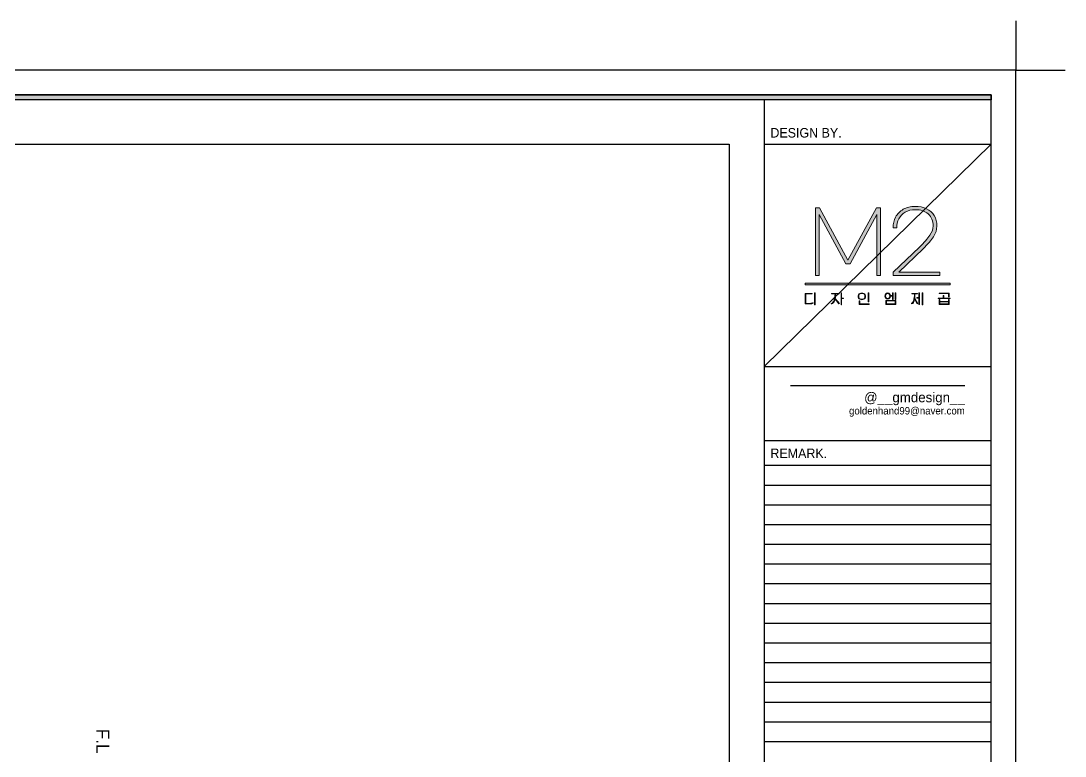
# Model space of a CAD drawing. Header units: inches. Extents: x 180277 to 249577, y 30223 to 92457.
# Drawn here: x 243224 to 249577, y 65594 to 70066 of the extents above; entities that cross this region are included whole.
import ezdxf
from ezdxf.enums import TextEntityAlignment as Align

# ---------------------------------------------------------------- set-up
doc = ezdxf.new("R2010")
doc.units = ezdxf.units.IN
doc.header["$LTSCALE"] = 50
doc.header["$MEASUREMENT"] = 0
doc.linetypes.add('DASHEDX2', pattern=[1.5, 1, -0.5])
for name, color, linetype in [('06-FUR', 6, 'Continuous'), ('07-DIM WAL', 5, 'Continuous'), ('_U+B808_U+C774_U+C5B4 2', 7, 'Continuous'), ('F-SYM', 7, 'Continuous'), ('FORM(YOURNAME)-11', 1, 'Continuous')]:
    doc.layers.add(name, color=color, linetype=linetype)
doc.styles.add('YOURNAME', font='HY울릉도M.TTF')
doc.styles.add('코레일둥고', font='Korail_Round_Gothic_Medium.ttf')

# ---------------------------------------------------------------- blocks, each defined once
blk = doc.blocks.new('block 34')
at = {"layer": '_U+B808_U+C774_U+C5B4 2'}
h = blk.add_hatch(color=35, dxfattribs=at)
h.dxf.hatch_style = 2
h.paths.add_polyline_path([(674.6, -105.53), (675.73, -105.53), (683.42, -119.69), (691.1, -105.53), (692.22, -105.53), (692.22, -123.82), (691.22, -123.82), (691.22, -107.31), (683.97, -120.67), (682.84, -120.67), (675.59, -107.31), (675.59, -123.82), (674.6, -123.82)])
h = blk.add_hatch(color=35, dxfattribs=at)
h.dxf.hatch_style = 2
edge = h.paths.add_edge_path()
edge.add_spline(control_points=[(704.68, -105.78), (705.57, -106.21), (706.25, -106.83), (706.73, -107.63), (707.21, -108.43), (707.45, -109.38), (707.45, -110.46), (707.45, -111.43), (707.14, -112.39), (706.53, -113.34), (705.92, -114.29), (704.98, -115.38), (703.7, -116.62), (703.7, -116.62), (697.12, -122.91), (697.12, -122.91), (697.12, -122.91), (708.26, -122.91), (708.26, -122.91), (708.26, -122.91), (708.26, -123.82), (708.26, -123.82), (708.26, -123.82), (695.66, -123.82), (695.66, -123.82), (695.66, -123.82), (695.66, -122.91), (695.66, -122.91), (695.66, -122.91), (702.73, -116.15), (702.73, -116.15), (703.99, -114.93), (704.93, -113.86), (705.54, -112.95), (706.15, -112.03), (706.45, -111.2), (706.45, -110.46), (706.45, -109.07), (706.01, -107.98), (705.12, -107.2), (704.23, -106.42), (703.05, -106.03), (701.57, -106.03), (700.53, -106.03), (699.64, -106.26), (698.89, -106.71), (698.15, -107.15), (697.57, -107.75), (697.18, -108.5), (696.79, -109.25), (696.59, -110.06), (696.59, -110.94), (696.59, -110.94), (695.59, -110.94), (695.59, -110.94), (695.59, -109.89), (695.83, -108.93), (696.3, -108.05), (696.77, -107.17), (697.46, -106.46), (698.36, -105.93), (699.26, -105.4), (700.33, -105.13), (701.57, -105.13), (702.76, -105.13), (703.79, -105.35), (704.68, -105.78)], knot_values=[0, 0, 0, 0, 1, 1, 1, 2, 2, 2, 3, 3, 3, 4, 4, 4, 5, 5, 5, 6, 6, 6, 7, 7, 7, 8, 8, 8, 9, 9, 9, 10, 10, 10, 11, 11, 11, 12, 12, 12, 13, 13, 13, 14, 14, 14, 15, 15, 15, 16, 16, 16, 17, 17, 17, 18, 18, 18, 19, 19, 19, 20, 20, 20, 21, 21, 21, 22, 22, 22, 22], degree=3, periodic=0)
at = {"layer": '_U+B808_U+C774_U+C5B4 2', "lineweight": 0}
blk.add_lwpolyline([(674.6, -105.53), (675.73, -105.53), (683.42, -119.69), (691.1, -105.53), (692.22, -105.53), (692.22, -123.82), (691.22, -123.82), (691.22, -107.31), (683.97, -120.67), (682.84, -120.67), (675.59, -107.31), (675.59, -123.82), (674.6, -123.82), (674.6, -105.53)], dxfattribs=at)
blk.add_open_spline([(704.68, -105.78), (705.57, -106.21), (706.25, -106.83), (706.73, -107.63), (707.21, -108.43), (707.45, -109.38), (707.45, -110.46), (707.45, -111.43), (707.14, -112.39), (706.53, -113.34), (705.92, -114.29), (704.98, -115.38), (703.7, -116.62), (703.7, -116.62), (697.12, -122.91), (697.12, -122.91), (697.12, -122.91), (708.26, -122.91), (708.26, -122.91), (708.26, -122.91), (708.26, -123.82), (708.26, -123.82), (708.26, -123.82), (695.66, -123.82), (695.66, -123.82), (695.66, -123.82), (695.66, -122.91), (695.66, -122.91), (695.66, -122.91), (702.73, -116.15), (702.73, -116.15), (703.99, -114.93), (704.93, -113.86), (705.54, -112.95), (706.15, -112.03), (706.45, -111.2), (706.45, -110.46), (706.45, -109.07), (706.01, -107.98), (705.12, -107.2), (704.23, -106.42), (703.05, -106.03), (701.57, -106.03), (700.53, -106.03), (699.64, -106.26), (698.89, -106.71), (698.15, -107.15), (697.57, -107.75), (697.18, -108.5), (696.79, -109.25), (696.59, -110.06), (696.59, -110.94), (696.59, -110.94), (695.59, -110.94), (695.59, -110.94), (695.59, -109.89), (695.83, -108.93), (696.3, -108.05), (696.77, -107.17), (697.46, -106.46), (698.36, -105.93), (699.26, -105.4), (700.33, -105.13), (701.57, -105.13), (702.76, -105.13), (703.79, -105.35), (704.68, -105.78)], degree=3, knots=[0, 0, 0, 0, 1, 1, 1, 2, 2, 2, 3, 3, 3, 4, 4, 4, 5, 5, 5, 6, 6, 6, 7, 7, 7, 8, 8, 8, 9, 9, 9, 10, 10, 10, 11, 11, 11, 12, 12, 12, 13, 13, 13, 14, 14, 14, 15, 15, 15, 16, 16, 16, 17, 17, 17, 18, 18, 18, 19, 19, 19, 20, 20, 20, 21, 21, 21, 22, 22, 22, 22], dxfattribs=at)
blk = doc.blocks.new('block 35')
at = {"layer": '_U+B808_U+C774_U+C5B4 2'}
h = blk.add_hatch(color=35, dxfattribs=at)
h.dxf.hatch_style = 2
edge = h.paths.add_edge_path()
edge.add_spline(control_points=[(673.72, -128.8), (673.72, -128.8), (672, -128.8), (672, -128.8), (672, -128.8), (672, -131.36), (672, -131.36), (672, -131.36), (673.14, -131.36), (673.14, -131.36), (673.29, -131.36), (673.44, -131.34), (673.6, -131.31), (673.75, -131.28), (673.88, -131.24), (673.98, -131.2), (673.98, -131.2), (673.98, -131.35), (673.98, -131.35), (673.88, -131.4), (673.75, -131.44), (673.6, -131.47), (673.45, -131.49), (673.3, -131.51), (673.14, -131.51), (673.14, -131.51), (671.83, -131.51), (671.83, -131.51), (671.83, -131.51), (671.83, -128.65), (671.83, -128.65), (671.83, -128.65), (673.72, -128.65), (673.72, -128.65), (673.72, -128.65), (673.72, -128.8), (673.72, -128.8)], knot_values=[0, 0, 0, 0, 1, 1, 1, 2, 2, 2, 3, 3, 3, 4, 4, 4, 5, 5, 5, 6, 6, 6, 7, 7, 7, 8, 8, 8, 9, 9, 9, 10, 10, 10, 11, 11, 11, 12, 12, 12, 12], degree=3, periodic=0)
h.paths.add_polyline_path([(674.54, -131.73), (674.38, -131.74), (674.38, -128.5), (674.54, -128.5)])
h = blk.add_hatch(color=35, dxfattribs=at)
h.dxf.hatch_style = 2
edge = h.paths.add_edge_path()
edge.add_spline(control_points=[(679.96, -130.01), (679.96, -130.01), (681.09, -131.37), (681.09, -131.37), (681.09, -131.37), (680.96, -131.47), (680.96, -131.47), (680.96, -131.47), (679.92, -130.19), (679.92, -130.19), (679.82, -130.57), (679.69, -130.87), (679.52, -131.09), (679.35, -131.32), (679.14, -131.46), (678.9, -131.51), (678.9, -131.51), (678.9, -131.36), (678.9, -131.36), (679.11, -131.3), (679.3, -131.16), (679.45, -130.93), (679.6, -130.7), (679.71, -130.39), (679.79, -130.03), (679.86, -129.66), (679.91, -129.25), (679.91, -128.8), (679.91, -128.8), (678.97, -128.8), (678.97, -128.8), (678.97, -128.8), (678.97, -128.65), (678.97, -128.65), (678.97, -128.65), (681, -128.65), (681, -128.65), (681, -128.65), (681, -128.8), (681, -128.8), (681, -128.8), (680.07, -128.8), (680.07, -128.8), (680.06, -129.26), (680.03, -129.66), (679.96, -130.01)], knot_values=[0, 0, 0, 0, 1, 1, 1, 2, 2, 2, 3, 3, 3, 4, 4, 4, 5, 5, 5, 6, 6, 6, 7, 7, 7, 8, 8, 8, 9, 9, 9, 10, 10, 10, 11, 11, 11, 12, 12, 12, 13, 13, 13, 14, 14, 14, 15, 15, 15, 15], degree=3, periodic=0)
h.paths.add_polyline_path([(682.21, -130.06), (681.69, -130.06), (681.69, -131.73), (681.54, -131.73), (681.54, -128.5), (681.69, -128.5), (681.69, -129.92), (682.21, -129.92)])
h = blk.add_hatch(color=35, dxfattribs=at)
h.dxf.hatch_style = 2
edge = h.paths.add_edge_path()
edge.add_spline(control_points=[(687.69, -128.68), (687.84, -128.76), (687.95, -128.87), (688.03, -129.01), (688.11, -129.15), (688.15, -129.3), (688.15, -129.47), (688.15, -129.64), (688.11, -129.8), (688.03, -129.94), (687.95, -130.08), (687.84, -130.19), (687.69, -130.27), (687.54, -130.35), (687.36, -130.39), (687.15, -130.39), (686.95, -130.39), (686.77, -130.35), (686.62, -130.27), (686.47, -130.19), (686.36, -130.08), (686.28, -129.94), (686.2, -129.8), (686.16, -129.64), (686.16, -129.47), (686.16, -129.3), (686.2, -129.15), (686.28, -129.01), (686.36, -128.87), (686.47, -128.76), (686.62, -128.68), (686.77, -128.6), (686.95, -128.56), (687.15, -128.56), (687.36, -128.56), (687.54, -128.6), (687.69, -128.68)], knot_values=[0, 0, 0, 0, 1, 1, 1, 2, 2, 2, 3, 3, 3, 4, 4, 4, 5, 5, 5, 6, 6, 6, 7, 7, 7, 8, 8, 8, 9, 9, 9, 10, 10, 10, 11, 11, 11, 12, 12, 12, 12], degree=3, periodic=0)
edge = h.paths.add_edge_path()
edge.add_spline(control_points=[(686.72, -128.79), (686.59, -128.86), (686.49, -128.95), (686.43, -129.07), (686.36, -129.18), (686.32, -129.32), (686.32, -129.47), (686.32, -129.63), (686.36, -129.76), (686.43, -129.88), (686.49, -130), (686.59, -130.09), (686.72, -130.15), (686.84, -130.22), (686.99, -130.25), (687.15, -130.25), (687.32, -130.25), (687.46, -130.22), (687.59, -130.15), (687.72, -130.09), (687.81, -130), (687.88, -129.88), (687.95, -129.76), (687.98, -129.63), (687.98, -129.47), (687.98, -129.32), (687.95, -129.18), (687.88, -129.07), (687.81, -128.95), (687.72, -128.86), (687.59, -128.79), (687.46, -128.73), (687.32, -128.7), (687.15, -128.7), (686.99, -128.7), (686.84, -128.73), (686.72, -128.79)], knot_values=[0, 0, 0, 0, 1, 1, 1, 2, 2, 2, 3, 3, 3, 4, 4, 4, 5, 5, 5, 6, 6, 6, 7, 7, 7, 8, 8, 8, 9, 9, 9, 10, 10, 10, 11, 11, 11, 12, 12, 12, 12], degree=3, periodic=0)
h.paths.add_polyline_path([(686.6, -131.51), (689.15, -131.51), (689.15, -131.66), (686.44, -131.66), (686.44, -130.66), (686.6, -130.66)])
h.paths.add_polyline_path([(689.03, -130.91), (688.87, -130.91), (688.87, -128.5), (689.03, -128.5)])
h = blk.add_hatch(color=35, dxfattribs=at)
h.dxf.hatch_style = 2
edge = h.paths.add_edge_path()
edge.add_spline(control_points=[(694.67, -130), (694.55, -130.16), (694.37, -130.23), (694.14, -130.23), (693.91, -130.23), (693.73, -130.16), (693.61, -130), (693.48, -129.84), (693.42, -129.64), (693.42, -129.39), (693.42, -129.14), (693.48, -128.94), (693.61, -128.78), (693.73, -128.62), (693.91, -128.54), (694.14, -128.54), (694.35, -128.54), (694.51, -128.61), (694.63, -128.74), (694.75, -128.87), (694.83, -129.04), (694.85, -129.25), (694.85, -129.25), (695.45, -129.25), (695.45, -129.25), (695.45, -129.25), (695.45, -128.52), (695.45, -128.52), (695.45, -128.52), (695.61, -128.52), (695.61, -128.52), (695.61, -128.52), (695.61, -130.29), (695.61, -130.29), (695.61, -130.29), (695.45, -130.29), (695.45, -130.29), (695.45, -130.29), (695.45, -129.4), (695.45, -129.4), (695.45, -129.4), (694.86, -129.4), (694.86, -129.4), (694.85, -129.64), (694.79, -129.85), (694.67, -130)], knot_values=[0, 0, 0, 0, 1, 1, 1, 2, 2, 2, 3, 3, 3, 4, 4, 4, 5, 5, 5, 6, 6, 6, 7, 7, 7, 8, 8, 8, 9, 9, 9, 10, 10, 10, 11, 11, 11, 12, 12, 12, 13, 13, 13, 14, 14, 14, 15, 15, 15, 15], degree=3, periodic=0)
edge = h.paths.add_edge_path()
edge.add_spline(control_points=[(693.73, -129.9), (693.83, -130.03), (693.97, -130.09), (694.14, -130.09), (694.31, -130.09), (694.45, -130.03), (694.55, -129.9), (694.65, -129.78), (694.7, -129.61), (694.7, -129.39), (694.7, -129.17), (694.65, -129), (694.55, -128.87), (694.45, -128.75), (694.31, -128.69), (694.14, -128.69), (693.97, -128.69), (693.83, -128.75), (693.73, -128.87), (693.63, -129), (693.58, -129.17), (693.58, -129.39), (693.58, -129.61), (693.63, -129.78), (693.73, -129.9)], knot_values=[0, 0, 0, 0, 1, 1, 1, 2, 2, 2, 3, 3, 3, 4, 4, 4, 5, 5, 5, 6, 6, 6, 7, 7, 7, 8, 8, 8, 8], degree=3, periodic=0)
h.paths.add_polyline_path([(693.69, -130.55), (696.36, -130.55), (696.36, -131.66), (693.69, -131.66)])
h.paths.add_polyline_path([(693.85, -131.51), (696.2, -131.51), (696.2, -130.7), (693.85, -130.7)])
h.paths.add_polyline_path([(696.36, -128.5), (696.36, -130.32), (696.2, -130.32), (696.2, -128.5)])
h = blk.add_hatch(color=35, dxfattribs=at)
h.dxf.hatch_style = 2
edge = h.paths.add_edge_path()
edge.add_spline(control_points=[(701.46, -129.93), (701.46, -129.93), (702.28, -131.39), (702.28, -131.39), (702.28, -131.39), (702.15, -131.47), (702.15, -131.47), (702.15, -131.47), (701.43, -130.17), (701.43, -130.17), (701.3, -130.94), (701.03, -131.39), (700.63, -131.51), (700.63, -131.51), (700.63, -131.35), (700.63, -131.35), (700.88, -131.26), (701.06, -130.99), (701.18, -130.55), (701.3, -130.1), (701.37, -129.52), (701.37, -128.8), (701.37, -128.8), (700.67, -128.8), (700.67, -128.8), (700.67, -128.8), (700.67, -128.65), (700.67, -128.65), (700.67, -128.65), (702.19, -128.65), (702.19, -128.65), (702.19, -128.65), (702.19, -128.8), (702.19, -128.8), (702.19, -128.8), (701.53, -128.8), (701.53, -128.8), (701.52, -129.25), (701.5, -129.63), (701.46, -129.93)], knot_values=[0, 0, 0, 0, 1, 1, 1, 2, 2, 2, 3, 3, 3, 4, 4, 4, 5, 5, 5, 6, 6, 6, 7, 7, 7, 8, 8, 8, 9, 9, 9, 10, 10, 10, 11, 11, 11, 12, 12, 12, 13, 13, 13, 13], degree=3, periodic=0)
h.paths.add_polyline_path([(702.59, -128.52), (702.75, -128.52), (702.75, -131.68), (702.59, -131.68), (702.59, -129.95), (702, -129.95), (702, -129.8), (702.59, -129.8)])
h.paths.add_polyline_path([(703.61, -128.5), (703.61, -131.73), (703.45, -131.73), (703.45, -128.5)])
h = blk.add_hatch(color=35, dxfattribs=at)
h.dxf.hatch_style = 2
h.paths.add_polyline_path([(711.02, -129.93), (711.02, -130.07), (707.82, -130.07), (707.82, -129.93), (709.16, -129.93), (709.16, -129.2), (709.32, -129.2), (709.32, -129.93)])
h.paths.add_polyline_path([(710.61, -128.72), (708.07, -128.72), (708.07, -128.57), (710.77, -128.57), (710.77, -129.64), (710.61, -129.64)])
h.paths.add_polyline_path([(710.61, -130.36), (710.77, -130.36), (710.77, -131.66), (708.08, -131.66), (708.08, -130.36), (708.24, -130.36), (708.24, -130.83), (710.61, -130.83)])
h.paths.add_polyline_path([(710.61, -131.52), (710.61, -130.97), (708.24, -130.97), (708.24, -131.52)])
at = {"layer": '_U+B808_U+C774_U+C5B4 2', "lineweight": 0}
for points in [[(674.54, -131.73), (674.38, -131.74), (674.38, -128.5), (674.54, -128.5), (674.54, -131.73)], [(682.21, -130.06), (681.69, -130.06), (681.69, -131.73), (681.54, -131.73), (681.54, -128.5), (681.69, -128.5), (681.69, -129.92), (682.21, -129.92), (682.21, -130.06)], [(689.03, -130.91), (688.87, -130.91), (688.87, -128.5), (689.03, -128.5), (689.03, -130.91)], [(696.36, -128.5), (696.36, -130.32), (696.2, -130.32), (696.2, -128.5), (696.36, -128.5)], [(702.59, -128.52), (702.75, -128.52), (702.75, -131.68), (702.59, -131.68), (702.59, -129.95), (702, -129.95), (702, -129.8), (702.59, -129.8), (702.59, -128.52)], [(703.61, -128.5), (703.61, -131.73), (703.45, -131.73), (703.45, -128.5), (703.61, -128.5)], [(711.02, -129.93), (711.02, -130.07), (707.82, -130.07), (707.82, -129.93), (709.16, -129.93), (709.16, -129.2), (709.32, -129.2), (709.32, -129.93), (711.02, -129.93)], [(710.61, -128.72), (708.07, -128.72), (708.07, -128.57), (710.77, -128.57), (710.77, -129.64), (710.61, -129.64), (710.61, -128.72)], [(686.6, -131.51), (689.15, -131.51), (689.15, -131.66), (686.44, -131.66), (686.44, -130.66), (686.6, -130.66), (686.6, -131.51)], [(693.69, -130.55), (696.36, -130.55), (696.36, -131.66), (693.69, -131.66), (693.69, -130.55)], [(693.85, -131.51), (696.2, -131.51), (696.2, -130.7), (693.85, -130.7), (693.85, -131.51)], [(710.61, -130.36), (710.77, -130.36), (710.77, -131.66), (708.08, -131.66), (708.08, -130.36), (708.24, -130.36), (708.24, -130.83), (710.61, -130.83), (710.61, -130.36)], [(710.61, -131.52), (710.61, -130.97), (708.24, -130.97), (708.24, -131.52), (710.61, -131.52)]]:
    blk.add_lwpolyline(points, dxfattribs=at)
for points, knots in [([(673.72, -128.8), (673.72, -128.8), (672, -128.8), (672, -128.8), (672, -128.8), (672, -131.36), (672, -131.36), (672, -131.36), (673.14, -131.36), (673.14, -131.36), (673.29, -131.36), (673.44, -131.34), (673.6, -131.31), (673.75, -131.28), (673.88, -131.24), (673.98, -131.2), (673.98, -131.2), (673.98, -131.35), (673.98, -131.35), (673.88, -131.4), (673.75, -131.44), (673.6, -131.47), (673.45, -131.49), (673.3, -131.51), (673.14, -131.51), (673.14, -131.51), (671.83, -131.51), (671.83, -131.51), (671.83, -131.51), (671.83, -128.65), (671.83, -128.65), (671.83, -128.65), (673.72, -128.65), (673.72, -128.65), (673.72, -128.65), (673.72, -128.8), (673.72, -128.8)], [0, 0, 0, 0, 1, 1, 1, 2, 2, 2, 3, 3, 3, 4, 4, 4, 5, 5, 5, 6, 6, 6, 7, 7, 7, 8, 8, 8, 9, 9, 9, 10, 10, 10, 11, 11, 11, 12, 12, 12, 12]), ([(679.96, -130.01), (679.96, -130.01), (681.09, -131.37), (681.09, -131.37), (681.09, -131.37), (680.96, -131.47), (680.96, -131.47), (680.96, -131.47), (679.92, -130.19), (679.92, -130.19), (679.82, -130.57), (679.69, -130.87), (679.52, -131.09), (679.35, -131.32), (679.14, -131.46), (678.9, -131.51), (678.9, -131.51), (678.9, -131.36), (678.9, -131.36), (679.11, -131.3), (679.3, -131.16), (679.45, -130.93), (679.6, -130.7), (679.71, -130.39), (679.79, -130.03), (679.86, -129.66), (679.91, -129.25), (679.91, -128.8), (679.91, -128.8), (678.97, -128.8), (678.97, -128.8), (678.97, -128.8), (678.97, -128.65), (678.97, -128.65), (678.97, -128.65), (681, -128.65), (681, -128.65), (681, -128.65), (681, -128.8), (681, -128.8), (681, -128.8), (680.07, -128.8), (680.07, -128.8), (680.06, -129.26), (680.03, -129.66), (679.96, -130.01)], [0, 0, 0, 0, 1, 1, 1, 2, 2, 2, 3, 3, 3, 4, 4, 4, 5, 5, 5, 6, 6, 6, 7, 7, 7, 8, 8, 8, 9, 9, 9, 10, 10, 10, 11, 11, 11, 12, 12, 12, 13, 13, 13, 14, 14, 14, 15, 15, 15, 15]), ([(687.69, -128.68), (687.84, -128.76), (687.95, -128.87), (688.03, -129.01), (688.11, -129.15), (688.15, -129.3), (688.15, -129.47), (688.15, -129.64), (688.11, -129.8), (688.03, -129.94), (687.95, -130.08), (687.84, -130.19), (687.69, -130.27), (687.54, -130.35), (687.36, -130.39), (687.15, -130.39), (686.95, -130.39), (686.77, -130.35), (686.62, -130.27), (686.47, -130.19), (686.36, -130.08), (686.28, -129.94), (686.2, -129.8), (686.16, -129.64), (686.16, -129.47), (686.16, -129.3), (686.2, -129.15), (686.28, -129.01), (686.36, -128.87), (686.47, -128.76), (686.62, -128.68), (686.77, -128.6), (686.95, -128.56), (687.15, -128.56), (687.36, -128.56), (687.54, -128.6), (687.69, -128.68)], [0, 0, 0, 0, 1, 1, 1, 2, 2, 2, 3, 3, 3, 4, 4, 4, 5, 5, 5, 6, 6, 6, 7, 7, 7, 8, 8, 8, 9, 9, 9, 10, 10, 10, 11, 11, 11, 12, 12, 12, 12]), ([(686.72, -128.79), (686.59, -128.86), (686.49, -128.95), (686.43, -129.07), (686.36, -129.18), (686.32, -129.32), (686.32, -129.47), (686.32, -129.63), (686.36, -129.76), (686.43, -129.88), (686.49, -130), (686.59, -130.09), (686.72, -130.15), (686.84, -130.22), (686.99, -130.25), (687.15, -130.25), (687.32, -130.25), (687.46, -130.22), (687.59, -130.15), (687.72, -130.09), (687.81, -130), (687.88, -129.88), (687.95, -129.76), (687.98, -129.63), (687.98, -129.47), (687.98, -129.32), (687.95, -129.18), (687.88, -129.07), (687.81, -128.95), (687.72, -128.86), (687.59, -128.79), (687.46, -128.73), (687.32, -128.7), (687.15, -128.7), (686.99, -128.7), (686.84, -128.73), (686.72, -128.79)], [0, 0, 0, 0, 1, 1, 1, 2, 2, 2, 3, 3, 3, 4, 4, 4, 5, 5, 5, 6, 6, 6, 7, 7, 7, 8, 8, 8, 9, 9, 9, 10, 10, 10, 11, 11, 11, 12, 12, 12, 12]), ([(694.67, -130), (694.55, -130.16), (694.37, -130.23), (694.14, -130.23), (693.91, -130.23), (693.73, -130.16), (693.61, -130), (693.48, -129.84), (693.42, -129.64), (693.42, -129.39), (693.42, -129.14), (693.48, -128.94), (693.61, -128.78), (693.73, -128.62), (693.91, -128.54), (694.14, -128.54), (694.35, -128.54), (694.51, -128.61), (694.63, -128.74), (694.75, -128.87), (694.83, -129.04), (694.85, -129.25), (694.85, -129.25), (695.45, -129.25), (695.45, -129.25), (695.45, -129.25), (695.45, -128.52), (695.45, -128.52), (695.45, -128.52), (695.61, -128.52), (695.61, -128.52), (695.61, -128.52), (695.61, -130.29), (695.61, -130.29), (695.61, -130.29), (695.45, -130.29), (695.45, -130.29), (695.45, -130.29), (695.45, -129.4), (695.45, -129.4), (695.45, -129.4), (694.86, -129.4), (694.86, -129.4), (694.85, -129.64), (694.79, -129.85), (694.67, -130)], [0, 0, 0, 0, 1, 1, 1, 2, 2, 2, 3, 3, 3, 4, 4, 4, 5, 5, 5, 6, 6, 6, 7, 7, 7, 8, 8, 8, 9, 9, 9, 10, 10, 10, 11, 11, 11, 12, 12, 12, 13, 13, 13, 14, 14, 14, 15, 15, 15, 15]), ([(693.73, -129.9), (693.83, -130.03), (693.97, -130.09), (694.14, -130.09), (694.31, -130.09), (694.45, -130.03), (694.55, -129.9), (694.65, -129.78), (694.7, -129.61), (694.7, -129.39), (694.7, -129.17), (694.65, -129), (694.55, -128.87), (694.45, -128.75), (694.31, -128.69), (694.14, -128.69), (693.97, -128.69), (693.83, -128.75), (693.73, -128.87), (693.63, -129), (693.58, -129.17), (693.58, -129.39), (693.58, -129.61), (693.63, -129.78), (693.73, -129.9)], [0, 0, 0, 0, 1, 1, 1, 2, 2, 2, 3, 3, 3, 4, 4, 4, 5, 5, 5, 6, 6, 6, 7, 7, 7, 8, 8, 8, 8]), ([(701.46, -129.93), (701.46, -129.93), (702.28, -131.39), (702.28, -131.39), (702.28, -131.39), (702.15, -131.47), (702.15, -131.47), (702.15, -131.47), (701.43, -130.17), (701.43, -130.17), (701.3, -130.94), (701.03, -131.39), (700.63, -131.51), (700.63, -131.51), (700.63, -131.35), (700.63, -131.35), (700.88, -131.26), (701.06, -130.99), (701.18, -130.55), (701.3, -130.1), (701.37, -129.52), (701.37, -128.8), (701.37, -128.8), (700.67, -128.8), (700.67, -128.8), (700.67, -128.8), (700.67, -128.65), (700.67, -128.65), (700.67, -128.65), (702.19, -128.65), (702.19, -128.65), (702.19, -128.65), (702.19, -128.8), (702.19, -128.8), (702.19, -128.8), (701.53, -128.8), (701.53, -128.8), (701.52, -129.25), (701.5, -129.63), (701.46, -129.93)], [0, 0, 0, 0, 1, 1, 1, 2, 2, 2, 3, 3, 3, 4, 4, 4, 5, 5, 5, 6, 6, 6, 7, 7, 7, 8, 8, 8, 9, 9, 9, 10, 10, 10, 11, 11, 11, 12, 12, 12, 13, 13, 13, 13])]:
    blk.add_open_spline(points, degree=3, knots=knots, dxfattribs=at)
blk = doc.blocks.new('block 33')
at = {"layer": '_U+B808_U+C774_U+C5B4 2'}
for name in ['block 34', 'block 35']:
    blk.add_blockref(name, (0, 0), dxfattribs=at)
blk = doc.blocks.new('block 32')
at = {"layer": '_U+B808_U+C774_U+C5B4 2'}
h = blk.add_hatch(color=35, dxfattribs=at)
h.dxf.hatch_style = 2
h.paths.add_polyline_path([(711.02, -126.32), (671.83, -126.32), (671.83, -125.91), (711.02, -125.91)])
at = {"layer": '_U+B808_U+C774_U+C5B4 2', "lineweight": 0}
blk.add_lwpolyline([(711.02, -126.32), (671.83, -126.32), (671.83, -125.91), (711.02, -125.91), (711.02, -126.32)], dxfattribs=at)
at = {"layer": '_U+B808_U+C774_U+C5B4 2'}
blk.add_blockref('block 33', (0, 0), dxfattribs=at)
blk = doc.blocks.new('FORM-PLAN')
at = {"layer": 'FORM(YOURNAME)-11'}
h = blk.add_hatch(color=256, dxfattribs=at)
h.dxf.hatch_style = 1
h.paths.add_polyline_path([(-71444, 55115), (10556, 55115), (10556, 54915), (-71444, 54915)])
h.paths.add_polyline_path([(-71444, -2085), (10556, -2085), (10556, -2285), (-71444, -2285)])
at = {"layer": 'Defpoints', "color": 158}
for p, q in [((1346, 54915), (1346, -2085)), ((1346, 53115), (10556, 53115)), ((1346, 44093), (10556, 53115)), ((1346, 44093), (10556, 44093)), ((1346, 40093), (10556, 40093)), ((1346, 39293), (10556, 39293)), ((1346, 38493), (10556, 38493)), ((1346, 37693), (10556, 37693)), ((1346, 36893), (10556, 36893)), ((1346, 36093), (10556, 36093)), ((1346, 35293), (10556, 35293)), ((1346, 34493), (10556, 34493)), ((1346, 33693), (10556, 33693)), ((1346, 32893), (10556, 32893)), ((1346, 32093), (10556, 32093)), ((1346, 31293), (10556, 31293)), ((1346, 30493), (10556, 30493)), ((1346, 29693), (10556, 29693)), ((1346, 28893), (10556, 28893))]:
    blk.add_line(p, q, dxfattribs=at)
at = {"layer": 'Defpoints', "color": 1}
blk.add_lwpolyline([(11556, 58115), (11556, 56115), (13556, 56115)], dxfattribs=at)
at = {"layer": 'Defpoints', "color": 158}
for points in [[(-71444, -2285), (10556, -2285), (10556, 55115), (-71444, 55115)], [(-69444, 53115), (-64, 53115), (-64, 1215), (-69444, 1215)]]:
    blk.add_lwpolyline(points, close=True, dxfattribs=at)
at = {"layer": 'FORM(YOURNAME)-11', "color": 251}
blk.add_line((2415, 43323), (9487, 43323), dxfattribs=at)
at = {"layer": 'FORM(YOURNAME)-11', "color": 14}
blk.add_line((1346, 41093), (10556, 41093), dxfattribs=at)
at = {"layer": 'FORM(YOURNAME)-11', "color": 250}
blk.add_lwpolyline([(-72444, -3285), (11556, -3285), (11556, 56115), (-72444, 56115)], close=True, dxfattribs=at)
at = {"layer": 'FORM(YOURNAME)-11'}
blk.add_lwpolyline([(-71444, 55115), (10556, 55115), (10556, 54915), (-71444, 54915)], close=True, dxfattribs=at)
at = {"layer": '_U+B808_U+C774_U+C5B4 2', "xscale": 150, "yscale": 150, "zscale": 150}
blk.add_blockref('block 32', (-97763, 66364), dxfattribs=at)
at = {"layer": 'FORM(YOURNAME)-11', "color": 14, "style": 'YOURNAME'}
for s, p in [('DESIGN BY.', (1603, 53577)), ('REMARK.', (1603, 40579))]:
    blk.add_text(s, height=386.1, dxfattribs=at).set_placement(p, align=Align.MIDDLE_LEFT)
for s, height, width, p in [('@__gmdesign__', 400, 1.03, (9487, 42649)), ('goldenhand99@naver.com', 300, 0.995, (9487, 42154))]:
    blk.add_text(s, height=height, dxfattribs=dict(at, width=width)).set_placement(p, align=Align.RIGHT)
at = {"layer": 'FORM(YOURNAME)-11', "color": 3, "style": 'YOURNAME'}
for tag, height, p in [('1', 450, (9905, 18188)), ('2', 450, (9905, 17544)), ('3', 450, (9905, 16257)), ('4', 450, (9905, 14326)), ('5', 515, (9905, 12009)), ('6', 515, (9905, 9757)), ('7', 515, (9905, 7504)), ('8', 515, (9905, 5252)), ('9', 515, (9905, 2999)), ('10', 515, (5655, 811)), ('11', 515, (9905, 747)), ('12', 515, (5655, -1441)), ('13', 515, (9905, -1441))]:
    blk.add_attdef(tag, text='', height=height, dxfattribs=at).set_placement(p, align=Align.MIDDLE_RIGHT)
blk = doc.blocks.new('*U465')
at = {"layer": 'F-SYM', "xscale": 0.15, "yscale": 0.15, "zscale": 0.15}
blk.add_blockref('FORM-PLAN', (247543.3, 61348.8), dxfattribs=at)

msp = doc.modelspace()

# ---------------------------------------------------------------- block references
at = {"layer": '07-DIM WAL'}
msp.add_blockref('*U465', (0, 0), dxfattribs=at)

# ---------------------------------------------------------------- texts
at = {"layer": '06-FUR', "color": 7, "linetype": 'DASHEDX2', "style": '코레일둥고'}
msp.add_text('F.L', height=80, rotation=270, dxfattribs=at).set_placement((243682.4, 65760.1))

doc.saveas('drawing.dxf')
